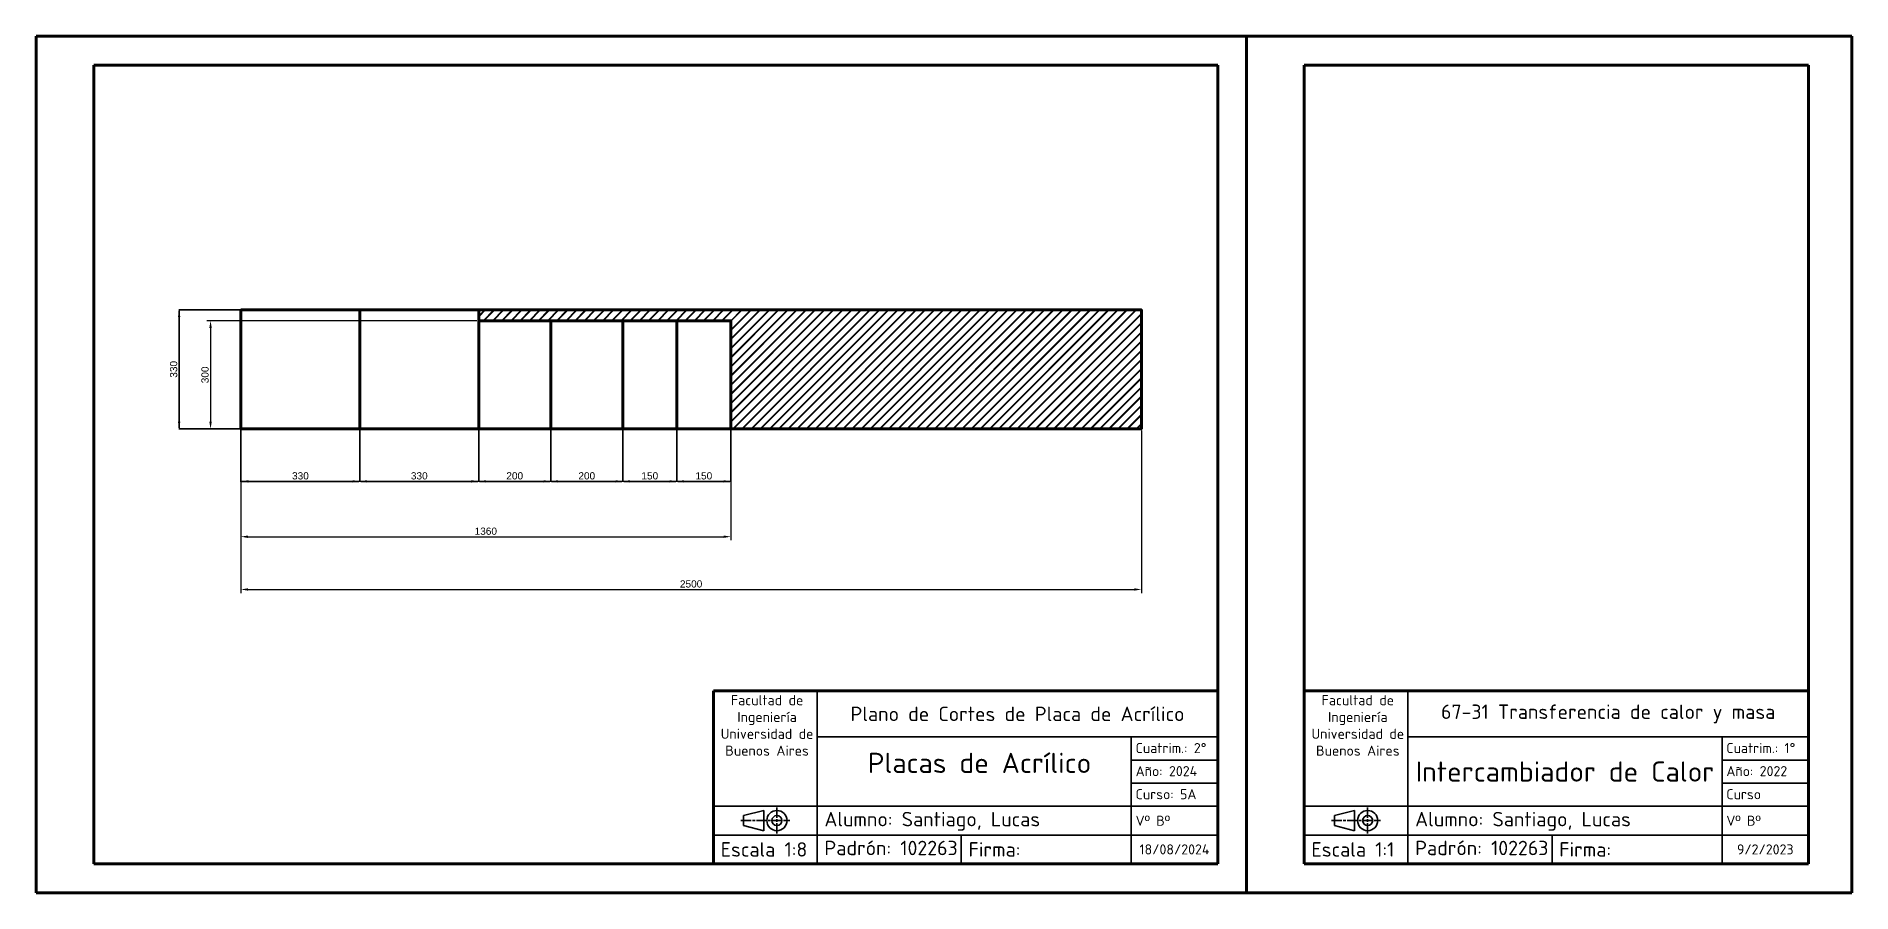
# Model space of a CAD drawing. Header units: millimetres. Extents: x 925 to 1555, y 809 to 1106.
import ezdxf

# ---------------------------------------------------------------- set-up
doc = ezdxf.new("R2010")
doc.units = ezdxf.units.MM
doc.linetypes.add('ACAD_ISO08W100', pattern=[36, 24, -3, 6, -3])
doc.layers.get('0').update_dxf_attribs({"lineweight": 70})
for name, color, linetype, lineweight in [('corte y cotas', 3, 'Continuous', 35), ('Ejes', 210, 'ACAD_ISO08W100', 35), ('Fina', 90, 'Continuous', 35), ('Gruesa', 10, 'Continuous', 70)]:
    doc.layers.add(name, color=color, linetype=linetype, lineweight=lineweight)
doc.styles.add('Iram 3.5 mm', font='isocpeur.ttf')
doc.styles.add('Iram 7 mm', font='isocpeur.ttf', dxfattribs={"height": 7})
doc.styles.get("Standard").update_dxf_attribs({"font": 'arial.ttf'})
doc.dimstyles.new('ISO-25', dxfattribs={"dimtxt": 2.5, "dimasz": 2.5, "dimexe": 1.25, "dimexo": 0.625, "dimtad": 1, "dimtxsty": 'Standard', "dimcen": 2.5, "dimadec": 0, "dimazin": 0, "dimtfac": 1, "dimtmove": 0, "dimatfit": 3, "dimfxl": 1, "dimarcsym": 0})

# ---------------------------------------------------------------- blocks, each defined once
blk = doc.blocks.new('*D27')
at = {"layer": 'corte y cotas', "color": 0, "lineweight": -2, "transparency": 16777216}
for p, q in [((995.93, 969.24), (995.93, 931.19)), ((1166.01, 969.24), (1166.01, 931.19)), ((998.43, 932.44), (1163.51, 932.44))]:
    blk.add_line(p, q, dxfattribs=at)
at = {"layer": 'corte y cotas', "color": 0, "transparency": 16777216}
for points in [[(998.43, 932.86), (998.43, 932.02), (995.93, 932.44)], [(1163.51, 932.86), (1163.51, 932.02), (1166.01, 932.44)]]:
    blk.add_solid(points, dxfattribs=at)
at = {"layer": 'Defpoints', "color": 0, "transparency": 16777216}
for p in [(995.93, 969.86), (1166.01, 969.86), (1166.01, 932.44)]:
    blk.add_point(p, dxfattribs=at)
at = {"layer": 'corte y cotas', "color": 0, "transparency": 16777216, "insert": (1080.97, 934.34), "char_height": 2.5, "attachment_point": 5}
blk.add_mtext('1360', dxfattribs=at)
blk = doc.blocks.new('*D28')
at = {"layer": 'corte y cotas', "color": 0, "lineweight": -2, "transparency": 16777216}
for p, q in [((995.93, 969.24), (995.93, 912.89)), ((1308.51, 969.24), (1308.51, 912.89)), ((998.43, 914.14), (1306.01, 914.14))]:
    blk.add_line(p, q, dxfattribs=at)
at = {"layer": 'corte y cotas', "color": 0, "transparency": 16777216}
for points in [[(998.43, 914.56), (998.43, 913.72), (995.93, 914.14)], [(1306.01, 914.56), (1306.01, 913.72), (1308.51, 914.14)]]:
    blk.add_solid(points, dxfattribs=at)
at = {"layer": 'Defpoints', "color": 0, "transparency": 16777216}
for p in [(995.93, 969.86), (1308.51, 969.86), (1308.51, 914.14)]:
    blk.add_point(p, dxfattribs=at)
at = {"layer": 'corte y cotas', "color": 0, "transparency": 16777216, "insert": (1152.22, 916.04), "char_height": 2.5, "attachment_point": 5}
blk.add_mtext('2500', dxfattribs=at)
blk = doc.blocks.new('*D29')
at = {"layer": 'corte y cotas', "color": 0, "lineweight": -2, "transparency": 16777216}
for p, q in [((1077.88, 1007.36), (984.2, 1007.36)), ((985.45, 1004.86), (985.45, 972.28)), ((1077.88, 969.78), (984.2, 969.78))]:
    blk.add_line(p, q, dxfattribs=at)
at = {"layer": 'corte y cotas', "color": 0, "transparency": 16777216}
for points in [[(985.03, 1004.86), (985.86, 1004.86), (985.45, 1007.36)], [(985.03, 972.28), (985.86, 972.28), (985.45, 969.78)]]:
    blk.add_solid(points, dxfattribs=at)
at = {"layer": 'Defpoints', "color": 0, "transparency": 16777216}
for p in [(1078.51, 1007.36), (985.45, 969.78), (1078.51, 969.78)]:
    blk.add_point(p, dxfattribs=at)
at = {"layer": 'corte y cotas', "color": 0, "transparency": 16777216, "insert": (983.54, 988.57), "char_height": 2.5, "attachment_point": 5, "rotation": 90}
blk.add_mtext('300', dxfattribs=at)

msp = doc.modelspace()

# ---------------------------------------------------------------- hatches: boundary and pattern name
at = {"layer": 'corte y cotas'}
h = msp.add_hatch(dxfattribs=at)
h.set_pattern_fill('JIS_RC_18', color=256, scale=0.125)
h.set_pattern_definition([(45, (871.5058, 884.7222), (-1.59099, 1.59099), []), (45, (871.6308, 884.7222), (-1.59099, 1.59099), []), (45, (871.7558, 884.7222), (-1.59099, 1.59099), [])])
h.paths.add_polyline_path([(1078.507, 1011.111), (1078.507, 1007.361), (1103.507, 1007.361), (1128.507, 1007.361), (1147.257, 1007.361), (1166.007, 1007.361), (1166.007, 969.861), (1308.507, 969.861), (1308.507, 1011.111)])

# ---------------------------------------------------------------- linework, layer by layer
for p, q in [((924.982, 1105.982), (924.982, 808.982)), ((924.982, 1105.982), (1134.982, 1105.982)), ((924.982, 1105.982), (1134.982, 1105.982)), ((924.982, 1105.982), (1134.982, 1105.982)), ((1134.982, 1105.982), (1344.982, 1105.982)), ((1134.982, 1105.982), (1344.982, 1105.982)), ((1134.982, 1105.982), (1344.982, 1105.982)), ((1344.982, 1105.982), (1344.982, 808.982)), ((1344.982, 1105.982), (1554.982, 1105.982)), ((1554.982, 1105.982), (1554.982, 808.982)), ((924.982, 808.982), (1134.982, 808.982)), ((1134.982, 808.982), (1344.982, 808.982)), ((1344.982, 808.982), (1554.982, 808.982))]:
    msp.add_line(p, q)
for points in [[(996.007, 1011.111), (996.007, 969.861), (1308.507, 969.861), (1308.507, 1011.111), (996.007, 1011.111)], [(996.007, 969.861), (1037.257, 969.861), (1037.257, 1011.111)], [(1037.257, 969.861), (1078.507, 969.861), (1078.507, 1011.111)], [(1078.507, 969.861), (1103.507, 969.861), (1103.507, 1007.361), (1078.507, 1007.361)], [(1103.507, 969.861), (1128.507, 969.861), (1128.507, 1007.361), (1103.507, 1007.361)], [(1128.507, 969.861), (1147.257, 969.861), (1147.257, 1007.361), (1128.507, 1007.361)], [(1147.257, 969.861), (1166.007, 969.861), (1166.007, 1007.361), (1147.257, 1007.361)]]:
    msp.add_lwpolyline(points)
for p, q in [((995.929, 1011.111), (974.399, 1011.111)), ((974.556, 1010.799), (974.556, 970.174)), ((995.929, 969.861), (974.399, 969.861)), ((996.007, 969.783), (996.007, 951.476)), ((1037.257, 969.783), (1037.257, 951.476)), ((1037.257, 969.783), (1037.257, 951.476)), ((1078.507, 969.783), (1078.507, 951.476)), ((1078.507, 969.783), (1078.507, 951.476)), ((1103.507, 969.783), (1103.507, 951.476)), ((1103.507, 969.783), (1103.507, 951.476)), ((1128.507, 969.783), (1128.507, 951.476)), ((1128.507, 969.783), (1128.507, 951.476)), ((1147.257, 969.783), (1147.257, 951.476)), ((1147.257, 969.783), (1147.257, 951.476)), ((1166.007, 969.783), (1166.007, 951.476)), ((996.319, 951.632), (1036.944, 951.632)), ((1078.194, 951.632), (1037.569, 951.632)), ((1103.194, 951.632), (1078.819, 951.632)), ((1128.194, 951.632), (1103.819, 951.632)), ((1146.944, 951.632), (1128.819, 951.632)), ((1165.694, 951.632), (1147.569, 951.632))]:
    msp.add_line(p, q, dxfattribs=at)
for points in [[(974.139, 1008.611), (974.972, 1008.611), (974.556, 1011.111)], [(974.139, 972.361), (974.972, 972.361), (974.556, 969.861)], [(998.507, 952.049), (998.507, 951.216), (996.007, 951.632)], [(1034.757, 952.049), (1034.757, 951.216), (1037.257, 951.632)], [(1039.757, 952.049), (1039.757, 951.216), (1037.257, 951.632)], [(1076.007, 952.049), (1076.007, 951.216), (1078.507, 951.632)], [(1081.007, 952.049), (1081.007, 951.216), (1078.507, 951.632)], [(1101.007, 952.049), (1101.007, 951.216), (1103.507, 951.632)], [(1106.007, 952.049), (1106.007, 951.216), (1103.507, 951.632)], [(1126.007, 952.049), (1126.007, 951.216), (1128.507, 951.632)], [(1131.007, 952.049), (1131.007, 951.216), (1128.507, 951.632)], [(1144.757, 952.049), (1144.757, 951.216), (1147.257, 951.632)], [(1149.757, 952.049), (1149.757, 951.216), (1147.257, 951.632)], [(1163.507, 952.049), (1163.507, 951.216), (1166.007, 951.632)]]:
    msp.add_solid(points, dxfattribs=at)
at = {"layer": 'Ejes', "ltscale": 0.15}
for p, q in [((1182.007, 838.482), (1182.007, 829.482)), ((1387.007, 838.482), (1387.007, 829.482)), ((1169.457, 833.982), (1186.507, 833.982)), ((1374.457, 833.982), (1391.507, 833.982))]:
    msp.add_line(p, q, dxfattribs=at)
at = {"layer": 'Fina'}
for p, q in [((1195.982, 878.982), (1195.982, 818.982)), ((1400.982, 878.982), (1400.982, 818.982)), ((1195.982, 862.982), (1334.982, 862.982)), ((1304.982, 862.982), (1304.982, 818.982)), ((1400.982, 862.982), (1539.982, 862.982)), ((1509.982, 862.982), (1509.982, 818.982)), ((1304.982, 854.982), (1334.982, 854.982)), ((1509.982, 854.982), (1539.982, 854.982)), ((1304.982, 846.982), (1334.982, 846.982)), ((1509.982, 846.982), (1539.982, 846.982)), ((1159.982, 838.982), (1334.982, 838.982)), ((1364.982, 838.982), (1539.982, 838.982)), ((1177.457, 837.482), (1170.457, 835.732)), ((1170.457, 835.732), (1170.457, 832.232)), ((1170.457, 832.232), (1177.457, 830.482)), ((1177.457, 830.482), (1177.457, 837.482)), ((1382.457, 837.482), (1375.457, 835.732)), ((1375.457, 835.732), (1375.457, 832.232)), ((1375.457, 832.232), (1382.457, 830.482)), ((1382.457, 830.482), (1382.457, 837.482)), ((1159.982, 828.982), (1334.982, 828.982)), ((1245.982, 828.982), (1245.982, 818.982)), ((1364.982, 828.982), (1539.982, 828.982)), ((1450.982, 828.982), (1450.982, 818.982))]:
    msp.add_line(p, q, dxfattribs=at)
for centre, radius in [((1182.007, 833.982), 3.5), ((1182.007, 833.982), 1.75), ((1387.007, 833.982), 3.5), ((1387.007, 833.982), 1.75)]:
    msp.add_circle(centre, radius, dxfattribs=at)
at = {"layer": 'Gruesa', "ltscale": 0.15}
for p, q in [((944.982, 957.482), (944.982, 1095.982)), ((944.982, 1095.982), (1159.982, 1095.982)), ((944.982, 957.482), (944.982, 818.982)), ((1159.982, 818.982), (1159.982, 878.982)), ((1364.982, 818.982), (1364.982, 878.982)), ((944.982, 818.982), (1159.982, 818.982))]:
    msp.add_line(p, q, dxfattribs=at)
at = {"layer": 'Gruesa'}
for p, q in [((1159.982, 1095.982), (1334.982, 1095.982)), ((1334.982, 1095.982), (1334.982, 818.982)), ((1364.982, 1095.982), (1364.982, 818.982)), ((1364.982, 1095.982), (1539.982, 1095.982)), ((1539.982, 1095.982), (1539.982, 818.982)), ((1159.982, 878.982), (1334.982, 878.982)), ((1364.982, 878.982), (1539.982, 878.982)), ((1159.982, 818.982), (1334.982, 818.982)), ((1364.982, 818.982), (1539.982, 818.982))]:
    msp.add_line(p, q, dxfattribs=at)

# ---------------------------------------------------------------- texts
at = {"layer": 'corte y cotas'}
msp.add_text('330', height=2.5, dxfattribs=at).set_placement((1013.728, 952.302))
at = {"layer": 'corte y cotas', "insert": (972.653, 990.486), "char_height": 2.5, "attachment_point": 5, "rotation": 90}
msp.add_mtext('330', dxfattribs=at)
at = {"layer": 'corte y cotas', "char_height": 2.5, "attachment_point": 5}
for s, insert in [('330', (1057.882, 953.535)), ('200', (1091.007, 953.534)), ('200', (1116.007, 953.534)), ('150', (1137.882, 953.534)), ('150', (1156.632, 953.534))]:
    msp.add_mtext(s, dxfattribs=dict(at, insert=insert))
at = {"layer": 'Gruesa'}
for s, insert, char_height, width, attachment_point, style in [('\\pxqc;Facultad de \\PIngeniería \\PUniversidad de \\PBuenos Aires', (1162.318, 877.497), 3.5, 32.53779, 1, 'Iram 3.5 mm'), ('\\pxqc;Facultad de \\PIngeniería \\PUniversidad de \\PBuenos Aires', (1367.318, 877.497), 3.5, 32.53779, 1, 'Iram 3.5 mm'), ('\\pxqc;Plano de Cortes de Placa de Acrílico', (1265.482, 870.982), 5, 139, 5, 'Iram 3.5 mm'), ('\\pxqc;67-31 Transferencia de calor y masa', (1470.482, 870.982), 5, 139, 5, 'Iram 3.5 mm'), ('Placas de Acrílico', (1252.302, 853.983), 7, 109, 5, 'Iram 7 mm'), ('Cuatrim.: 2°', (1306.482, 860.883), 3.5, 27, 1, 'Iram 3.5 mm'), ('Cuatrim.: 1°', (1511.482, 860.883), 3.5, 27, 1, 'Iram 3.5 mm'), ('Año: 2024 ', (1306.482, 852.883), 3.5, 27, 1, 'Iram 3.5 mm'), ('Intercambiador de Calor', (1455.482, 850.982), 7, 109, 5, 'Iram 7 mm'), ('Año: 2022 ', (1511.482, 852.883), 3.5, 27, 1, 'Iram 3.5 mm'), ('Curso: 5A', (1306.482, 844.883), 3.5, 27, 1, 'Iram 3.5 mm'), ('Curso', (1511.482, 844.883), 3.5, 27, 1, 'Iram 3.5 mm'), ('Alumno: Santiago, Lucas', (1198.482, 836.986), 5, 106.5, 1, 'Iram 3.5 mm'), ('Vº Bº', (1306.469, 835.672), 3.5, 27, 1, 'Iram 3.5 mm'), ('Alumno: Santiago, Lucas', (1403.482, 836.986), 5, 106.5, 1, 'Iram 3.5 mm'), ('Vº Bº', (1511.469, 835.672), 3.5, 27, 1, 'Iram 3.5 mm'), ('Escala 1:8', (1162.482, 826.482), 5, 45, 1, 'Iram 3.5 mm'), ('Padrón: 102263', (1198.482, 826.986), 5, 45, 1, 'Iram 3.5 mm'), ('Firma:', (1248.482, 826.482), 5, 56.5, 1, 'Iram 3.5 mm'), ('18/08/2024', (1319.982, 823.982), 3.5, 30, 5, 'Iram 3.5 mm'), ('Escala 1:1', (1367.482, 826.482), 5, 45, 1, 'Iram 3.5 mm'), ('Padrón: 102263', (1403.482, 826.986), 5, 45, 1, 'Iram 3.5 mm'), ('Firma:', (1453.482, 826.482), 5, 56.5, 1, 'Iram 3.5 mm'), ('9/2/2023', (1524.982, 823.982), 3.5, 30, 5, 'Iram 3.5 mm')]:
    msp.add_mtext(s, dxfattribs=dict(at, insert=insert, char_height=char_height, width=width, attachment_point=attachment_point, style=style))

# ---------------------------------------------------------------- dimensions: what is measured, and where the dimension line sits
at = {"layer": 'corte y cotas'}
dim = msp.add_linear_dim(base=(985.445, 969.783), p1=(1078.507, 1007.361), p2=(1078.507, 969.783), angle=90, text='300', dimstyle='ISO-25', dxfattribs=at)
dim.commit()
dim.dimension.update_dxf_attribs({"geometry": '*D29', "text_midpoint": (983.543, 988.572)})
for base, p2, text, picture, middle in [((1166.007, 932.439), (1166.007, 969.861), '1360', '*D27', (1080.968, 934.341)), ((1308.507, 914.14), (1308.507, 969.861), '2500', '*D28', (1152.218, 916.041))]:
    dim = msp.add_linear_dim(base=base, p1=(995.929, 969.861), p2=p2, text=text, dimstyle='ISO-25', dxfattribs=at)
    dim.commit()
    dim.dimension.update_dxf_attribs({"geometry": picture, "text_midpoint": middle})

doc.saveas('drawing.dxf')
